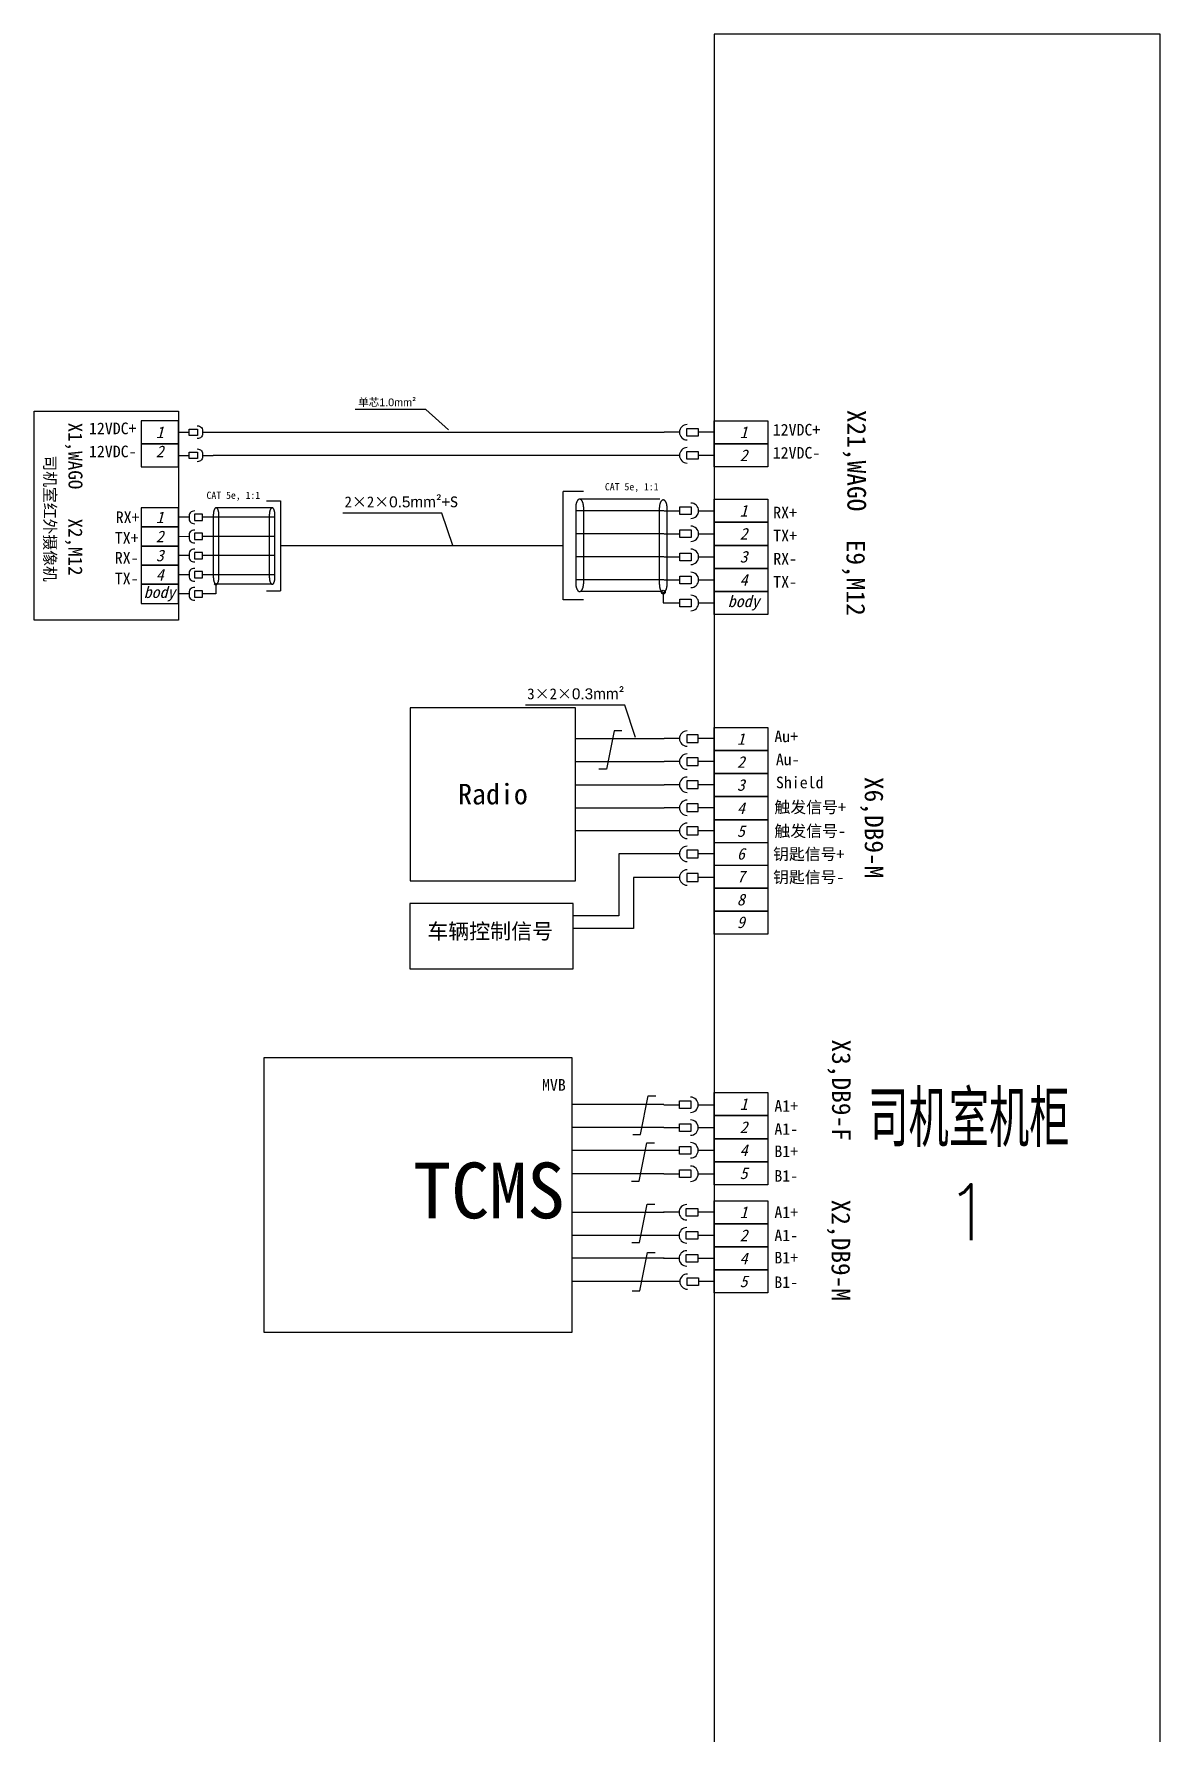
# Model space of a CAD drawing. Header units: millimetres. Extents: x -9110 to 102990, y -380 to 207980.
# Drawn here: x 6767 to 12259, y 128834 to 137126 of the extents above; entities that cross this region are included whole.
import ezdxf

# ---------------------------------------------------------------- set-up
doc = ezdxf.new("R2010")
doc.units = ezdxf.units.MM
doc.header["$LTSCALE"] = 1000
doc.header["$MEASUREMENT"] = 0
doc.linetypes.add('DASHED', pattern=[0.75, 0.5, -0.25])
doc.layers.add('连接线', color=7, linetype='Continuous')
doc.styles.add('HORIZONTALGBCBIG', font='txt.shx', dxfattribs={"bigfont": 'gbcbig.shx'})
doc.styles.get("Standard").update_dxf_attribs({"font": 'simhei.ttf'})
doc.styles.add('STYLE1', font='txt.shx')
doc.dimstyles.get("Standard").update_dxf_attribs({"dimscale": 2, "dimtxt": 2.5, "dimasz": 2.5, "dimexe": 1.2, "dimexo": 0, "dimgap": 1.2, "dimtad": 0, "dimtih": 1, "dimtoh": 1, "dimzin": 12, "dimdsep": 46, "dimtxsty": 'STYLE1', "dimcen": 0.09, "dimadec": 0, "dimazin": 3, "dimtfac": 1, "dimtofl": 0, "dimtmove": 0, "dimatfit": 3, "dimfxl": 1.2, "dimtolj": 1, "dimtzin": 0, "dimarcsym": 0})

msp = doc.modelspace()

# ---------------------------------------------------------------- linework, layer by layer
at = {"color": 165, "linetype": 'Continuous'}
for p, q in [((7472.5, 135183.3), (7524.8, 135183.3)), ((7588.9, 135183.3), (7641.2, 135183.3)), ((7472.5, 135070.8), (7524.8, 135070.8)), ((7524.8, 134768.4), (7472.5, 134768.4)), ((7642.5, 134768.4), (7590.2, 134768.4)), ((7941.9, 134768.4), (7642.5, 134768.4)), ((9839.1, 134800.6), (9407.8, 134800.6)), ((9840, 134800.6), (9915, 134800.6)), ((10008.8, 134800.6), (10083.7, 134800.6)), ((7524.8, 134675.1), (7472.5, 134673.6)), ((7642.5, 134675.1), (7590.2, 134675.1)), ((7941.9, 134675.1), (7642.5, 134675.1)), ((9839.1, 134688.1), (9407.8, 134688.1)), ((9840, 134688.1), (9915, 134688.1)), ((10008.8, 134688.1), (10083.7, 134688.1)), ((7524.8, 134581.7), (7477.6, 134581.7)), ((7642.5, 134581.7), (7590.2, 134581.7)), ((7941.9, 134581.7), (7641.2, 134581.7)), ((9839.1, 134575.6), (9409.7, 134575.6)), ((9840, 134575.6), (9915, 134575.6)), ((10008.8, 134575.6), (10083.7, 134575.6)), ((7524.8, 134488.4), (7472.5, 134488.4)), ((7642.5, 134488.4), (7590.2, 134488.4)), ((7941.9, 134488.4), (7641.2, 134488.4)), ((9839.1, 134463.1), (9409.7, 134463.1)), ((9840, 134463.1), (9915, 134463.1)), ((10008.8, 134463.1), (10083.7, 134463.1)), ((7524.8, 134395), (7472.5, 134395)), ((7642.5, 134395), (7590.2, 134395)), ((9840, 134350.6), (9915, 134350.6)), ((10008.8, 134350.6), (10083.7, 134350.6))]:
    msp.add_line(p, q, dxfattribs=at)
at = {"color": 7, "linetype": 'ByBlock', "ltscale": 0.5}
for p, q in [((7641.2, 135183.3), (9840, 135183.3)), ((7588.9, 135070.8), (7641.2, 135070.8)), ((9840, 135070.8), (7641.2, 135070.8)), ((9838.2, 131566.6), (9390, 131566.6))]:
    msp.add_line(p, q, dxfattribs=at)
at = {"color": 9, "linetype": 'Continuous'}
for p, q in [((9915, 135183.3), (9840, 135183.3)), ((10083.7, 135183.3), (10008.8, 135183.3)), ((9915, 135070.8), (9840, 135070.8)), ((10083.7, 135070.8), (10008.8, 135070.8)), ((9915, 133689.2), (9840, 133689.2)), ((10083.7, 133689.2), (10008.8, 133689.2)), ((9915, 133576.7), (9840, 133576.7)), ((10083.7, 133576.7), (10008.8, 133576.7)), ((9915, 133464.2), (9840, 133464.2)), ((10083.7, 133464.2), (10008.8, 133464.2)), ((9915, 133351.7), (9840, 133351.7)), ((10083.7, 133351.7), (10008.8, 133351.7)), ((9915, 133239.2), (9840, 133239.2)), ((10083.7, 133239.2), (10008.8, 133239.2)), ((9915, 133126.7), (9840, 133126.7)), ((10083.7, 133126.7), (10008.8, 133126.7)), ((9915, 133011.5), (9840, 133011.5)), ((10083.7, 133011.5), (10008.8, 133011.5)), ((9838.2, 131902.9), (9913.2, 131902.9)), ((10006.9, 131902.9), (10081.9, 131902.9)), ((9838.2, 131791.6), (9913.2, 131791.6)), ((10006.9, 131791.6), (10081.9, 131791.6)), ((9838.2, 131680.8), (9913.2, 131680.8)), ((10006.9, 131680.8), (10081.9, 131680.8)), ((9838.2, 131566.6), (9913.2, 131566.6)), ((10006.9, 131566.6), (10081.9, 131566.6)), ((9913.1, 131378.5), (9838.1, 131378.5)), ((10081.8, 131378.5), (10006.8, 131378.5)), ((9913.1, 131266), (9838.1, 131266)), ((10081.8, 131266), (10006.8, 131266)), ((9913.1, 131153.5), (9838.1, 131153.5)), ((10081.8, 131153.5), (10006.8, 131153.5)), ((9916.9, 131040.3), (9843.1, 131040.3)), ((10082.4, 131040.3), (10007.4, 131040.3))]:
    msp.add_line(p, q, dxfattribs=at)
at = {"color": 94, "linetype": 'DASHED'}
for p, q in [((9820.3, 134856.8), (9426.6, 134856.8)), ((7642.5, 134472.8), (7642.5, 134784)), ((7932.8, 134815.1), (7658, 134815.1)), ((7668.6, 134472.8), (7668.6, 134784)), ((7915.8, 134472.8), (7915.8, 134784)), ((7941.9, 134472.8), (7941.9, 134784)), ((9409.7, 134819.3), (9409.7, 134444.3)), ((9447.2, 134819.3), (9447.2, 134444.3)), ((9817.5, 134440.6), (9817.5, 134815.6)), ((9855, 134440.6), (9855, 134815.6)), ((7928.9, 134441.7), (7654.2, 134441.7)), ((9825.9, 134406.8), (9432, 134406.8))]:
    msp.add_line(p, q, dxfattribs=at)
for p, q in [((9348.7, 134629.9), (7969.4, 134629.9)), ((9840, 133239.2), (9408.7, 133239.2)), ((9838.7, 131904.8), (9390, 131904.8)), ((9838.7, 131792.3), (9390, 131792.3)), ((9838.7, 131679.8), (9390, 131679.8)), ((9840, 131376.7), (9390, 131376.7)), ((9840, 131154.6), (9390, 131154.6))]:
    msp.add_line(p, q)
at = {"color": 7, "linetype": 'Continuous'}
msp.add_lwpolyline([(10083.7, 121445), (12258.8, 121445), (12258.8, 137126), (10083.7, 137126)], close=True, dxfattribs=at)
msp.add_lwpolyline([(7472.5, 135286.9), (7472.5, 134267.1), (6767.4, 134267.1), (6767.4, 135286.9)], close=True)
at = {"color": 165, "linetype": 'Continuous'}
for points in [[(7289.4, 135127), (7472.5, 135127), (7472.5, 135239.5), (7289.4, 135239.5)], [(7564, 135198.9), (7564, 135167.7), (7524.8, 135167.7), (7524.8, 135198.9)], [(7289.4, 135014.5), (7472.5, 135014.5), (7472.5, 135127), (7289.4, 135127)], [(7564, 135086.4), (7564, 135055.2), (7524.8, 135055.2), (7524.8, 135086.4)], [(10346.2, 134744.3), (10083.7, 134744.3), (10083.7, 134856.8), (10346.2, 134856.8)], [(7289.4, 134721.7), (7472.5, 134721.7), (7472.5, 134815.1), (7289.4, 134815.1)], [(7549.6, 134784), (7549.6, 134752.9), (7588.9, 134752.9), (7588.9, 134784)], [(9973.1, 134819.3), (9973.1, 134781.8), (9916.9, 134781.8), (9916.9, 134819.3)], [(7289.4, 134628.4), (7472.5, 134628.4), (7472.5, 134721.7), (7289.4, 134721.7)], [(7549.6, 134690.6), (7549.6, 134659.5), (7588.9, 134659.5), (7588.9, 134690.6)], [(9973.1, 134706.8), (9973.1, 134669.3), (9916.9, 134669.3), (9916.9, 134706.8)], [(10346.2, 134631.8), (10083.7, 134631.8), (10083.7, 134744.3), (10346.2, 134744.3)], [(7289.4, 134535), (7472.5, 134535), (7472.5, 134628.4), (7289.4, 134628.4)], [(7549.6, 134597.3), (7549.6, 134566.2), (7588.9, 134566.2), (7588.9, 134597.3)], [(9973.1, 134594.3), (9973.1, 134556.8), (9916.9, 134556.8), (9916.9, 134594.3)], [(10346.2, 134519.3), (10083.7, 134519.3), (10083.7, 134631.8), (10346.2, 134631.8)], [(7289.4, 134441.7), (7472.5, 134441.7), (7472.5, 134535), (7289.4, 134535)], [(7549.6, 134503.9), (7549.6, 134472.8), (7588.9, 134472.8), (7588.9, 134503.9)], [(10346.2, 134406.8), (10083.7, 134406.8), (10083.7, 134519.3), (10346.2, 134519.3)], [(7289.4, 134348.3), (7472.5, 134348.3), (7472.5, 134441.7), (7289.4, 134441.7)], [(9973.1, 134481.8), (9973.1, 134444.3), (9916.9, 134444.3), (9916.9, 134481.8)], [(7549.6, 134410.6), (7549.6, 134379.5), (7588.9, 134379.5), (7588.9, 134410.6)], [(9973.1, 134369.3), (9973.1, 134331.8), (9916.9, 134331.8), (9916.9, 134369.3)], [(10346.2, 134294.3), (10083.7, 134294.3), (10083.7, 134406.8), (10346.2, 134406.8)], [(8602.5, 132995.4), (9408.7, 132995.4), (9408.7, 133839.2), (8602.5, 133839.2)], [(8599.7, 132566.2), (9396.6, 132566.2), (9396.6, 132884.7), (8599.7, 132884.7)], [(9390, 130792), (7890.3, 130792), (7890.3, 132133.1), (9390, 132133.1)]]:
    msp.add_lwpolyline(points, close=True, dxfattribs=at)
at = {"color": 9, "linetype": 'Continuous'}
for points in [[(9950.6, 135164.5), (9950.6, 135202), (10006.9, 135202), (10006.9, 135164.5)], [(10346.2, 135127), (10083.7, 135127), (10083.7, 135239.5), (10346.2, 135239.5)], [(9950.6, 135052), (9950.6, 135089.5), (10006.9, 135089.5), (10006.9, 135052)], [(10346.2, 135014.5), (10083.7, 135014.5), (10083.7, 135127), (10346.2, 135127)], [(9950.6, 133707.9), (9950.6, 133670.4), (10006.9, 133670.4), (10006.9, 133707.9)], [(10346.2, 133631), (10083.7, 133631), (10083.7, 133743.5), (10346.2, 133743.5)], [(9950.6, 133595.4), (9950.6, 133557.9), (10006.9, 133557.9), (10006.9, 133595.4)], [(10346.2, 133518.5), (10083.7, 133518.5), (10083.7, 133631), (10346.2, 133631)], [(10346.2, 133406), (10083.7, 133406), (10083.7, 133518.5), (10346.2, 133518.5)], [(9950.6, 133482.9), (9950.6, 133445.4), (10006.9, 133445.4), (10006.9, 133482.9)], [(9950.6, 133370.4), (9950.6, 133332.9), (10006.9, 133332.9), (10006.9, 133370.4)], [(10346.2, 133293.5), (10083.7, 133293.5), (10083.7, 133406), (10346.2, 133406)], [(10346.2, 133181), (10083.7, 133181), (10083.7, 133293.5), (10346.2, 133293.5)], [(9950.6, 133257.9), (9950.6, 133220.4), (10006.9, 133220.4), (10006.9, 133257.9)], [(10346.2, 133070.4), (10083.7, 133070.4), (10083.7, 133182.9), (10346.2, 133182.9)], [(9950.6, 133145.4), (9950.6, 133107.9), (10006.9, 133107.9), (10006.9, 133145.4)], [(9950.6, 133030.3), (9950.6, 132992.8), (10006.9, 132992.8), (10006.9, 133030.3)], [(10346.2, 132959.8), (10083.7, 132959.8), (10083.7, 133072.3), (10346.2, 133072.3)], [(10346.2, 132847.3), (10083.7, 132847.3), (10083.7, 132959.8), (10346.2, 132959.8)], [(10346.2, 132734.8), (10083.7, 132734.8), (10083.7, 132847.3), (10346.2, 132847.3)], [(10346.2, 131849.8), (10083.7, 131849.8), (10083.7, 131962.3), (10346.2, 131962.3)], [(9971.3, 131921.6), (9971.3, 131884.1), (9915.1, 131884.1), (9915.1, 131921.6)], [(10346.2, 131737.3), (10083.7, 131737.3), (10083.7, 131849.8), (10346.2, 131849.8)], [(9971.3, 131810.4), (9971.3, 131772.9), (9915.1, 131772.9), (9915.1, 131810.4)], [(9971.3, 131699.5), (9971.3, 131662), (9915.1, 131662), (9915.1, 131699.5)], [(10346.2, 131624.8), (10083.7, 131624.8), (10083.7, 131737.3), (10346.2, 131737.3)], [(10346.2, 131512.3), (10083.7, 131512.3), (10083.7, 131624.8), (10346.2, 131624.8)], [(9971.3, 131585.4), (9971.3, 131547.9), (9915.1, 131547.9), (9915.1, 131585.4)], [(10346.2, 131322.3), (10083.7, 131322.3), (10083.7, 131434.8), (10346.2, 131434.8)], [(9948.7, 131359.7), (9948.7, 131397.2), (10004.9, 131397.2), (10004.9, 131359.7)], [(9948.7, 131247.2), (9948.7, 131284.7), (10004.9, 131284.7), (10004.9, 131247.2)], [(10346.2, 131209.8), (10083.7, 131209.8), (10083.7, 131322.3), (10346.2, 131322.3)], [(10346.2, 131097.3), (10083.7, 131097.3), (10083.7, 131209.8), (10346.2, 131209.8)], [(9948.7, 131134.7), (9948.7, 131172.2), (10004.9, 131172.2), (10004.9, 131134.7)], [(9952, 131021.9), (9952, 131058.8), (10007.4, 131058.8), (10007.4, 131021.9)], [(10346.2, 130984.8), (10083.7, 130984.8), (10083.7, 131097.3), (10346.2, 131097.3)]]:
    msp.add_lwpolyline(points, close=True, dxfattribs=at)
at = {"color": 94, "linetype": 'Continuous'}
for points in [[(7654.2, 134441.7), (7654.2, 134395), (7609.8, 134395)], [(9835.1, 134403.1), (9836.2, 134350.6), (9858.7, 134350.6)]]:
    msp.add_lwpolyline(points, dxfattribs=at)
at = {"color": 9, "linetype": 'Continuous'}
for points in [[(9633.7, 133726.7), (9596.2, 133726.7), (9558.7, 133539.2), (9521.2, 133539.2)], [(9688, 131758.6), (9725.5, 131758.6), (9763, 131946.1), (9800.5, 131946.1)], [(9681, 131529.7), (9718.5, 131529.7), (9756, 131717.2), (9793.5, 131717.2)], [(9682.6, 131231.4), (9720.1, 131231.4), (9757.6, 131418.9), (9795.1, 131418.9)], [(9683.9, 130995.6), (9721.4, 130995.6), (9758.9, 131183.1), (9796.4, 131183.1)]]:
    msp.add_lwpolyline(points, dxfattribs=at)
at = {"color": 7, "linetype": 'ByBlock', "ltscale": 0.5}
for points in [[(9840, 133126.7), (9619, 133126.7), (9619, 132825.3), (9398.7, 132825.3)], [(9840, 133011.5), (9690.6, 133011.7), (9690.6, 132762.7), (9396.6, 132762.7)]]:
    msp.add_lwpolyline(points, dxfattribs=at)
at = {"color": 94, "linetype": 'Continuous'}
msp.add_circle((9836.2, 134403.1), 9.38, dxfattribs=at)
at = {"color": 9, "linetype": 'Continuous'}
for centre, start, end in [((9952.5, 135183.3), 90, 180), ((9952.5, 135183.3), 180, 270), ((9952.5, 135070.8), 90, 180), ((9952.5, 135070.8), 180, 270), ((9952.5, 133689.2), 90, 180), ((9952.5, 133689.2), 180, 270), ((9952.5, 133576.7), 90, 180), ((9952.5, 133576.7), 180, 270), ((9952.5, 133464.2), 90, 180), ((9952.5, 133464.2), 180, 270), ((9952.5, 133351.7), 90, 180), ((9952.5, 133351.7), 180, 270), ((9952.5, 133239.2), 90, 180), ((9952.5, 133239.2), 180, 270), ((9952.5, 133126.7), 90, 180), ((9952.5, 133126.7), 180, 270), ((9952.5, 133011.5), 90, 180), ((9952.5, 133011.5), 180, 270), ((9969.4, 131902.9), 0, 90), ((9969.4, 131902.9), 270, 0), ((9969.4, 131791.6), 0, 90), ((9969.4, 131791.6), 270, 0), ((9969.4, 131680.8), 0, 90), ((9969.4, 131680.8), 270, 0), ((9969.4, 131566.6), 0, 90), ((9969.4, 131566.6), 270, 0), ((9950.6, 131378.5), 90, 180), ((9950.6, 131378.5), 180, 270), ((9950.6, 131266), 90, 180), ((9950.6, 131266), 180, 270), ((9950.6, 131153.5), 90, 180), ((9950.6, 131153.5), 180, 270)]:
    msp.add_arc(centre, 37.5, start, end, dxfattribs=at)
at = {"color": 165, "linetype": 'Continuous'}
for centre, start, end in [((9971.2, 134800.6), 0, 90), ((9971.2, 134800.6), 270, 0), ((9971.2, 134688.1), 270, 0), ((9971.2, 134688.1), 0, 90), ((9971.2, 134575.6), 0, 90), ((9971.2, 134575.6), 270, 0), ((9971.2, 134463.1), 270, 0), ((9971.2, 134463.1), 0, 90), ((9971.2, 134350.6), 0, 90), ((9971.2, 134350.6), 270, 0)]:
    msp.add_arc(centre, 37.5, start, end, dxfattribs=at)
at = {"color": 165, "linetype": 'Continuous', "extrusion": (0, 0, -1)}
for centre, major_axis in [((7555.5, 135181.8), (-28.7, -24.1)), ((7555.5, 135184.8), (-28.7, 24.1)), ((7555.5, 135069.3), (-28.7, -24.1)), ((7555.5, 135072.3), (-28.7, 24.1))]:
    msp.add_ellipse(centre, major_axis=major_axis, ratio=0.76647, start_param=2.356194, end_param=3.926991, dxfattribs=at)
at = {"color": 94, "linetype": 'DASHED'}
for centre, major_axis, ratio, start_param, end_param in [((9428.4, 134819.3), (0, 37.5), 0.5, 0, 1.570796), ((9428.4, 134819.3), (0, 37.5), 0.5, 4.712389, 6.283185), ((9836.2, 134815.6), (0, 37.5), 0.5, 0, 1.570796), ((9836.2, 134815.6), (0, 37.5), 0.5, 4.712389, 6.283185), ((7655.6, 134784), (0, -31.1), 0.42025, 3.141593, 4.712389), ((7655.6, 134784), (0, -31.1), 0.42025, 1.570796, 3.141593), ((7928.9, 134784), (0, -31.1), 0.42025, 3.141593, 4.712389), ((7928.9, 134784), (0, -31.1), 0.42025, 1.570796, 3.141593), ((7655.6, 134472.8), (0, 31.1), 0.42025, 1.570796, 3.141593), ((7655.6, 134472.8), (0, 31.1), 0.42025, 3.141593, 4.712389), ((7928.9, 134472.8), (0, 31.1), 0.42025, 1.570796, 3.141593), ((7928.9, 134472.8), (0, 31.1), 0.42025, 3.141593, 4.712389), ((9428.4, 134444.3), (0, -37.5), 0.5, 4.712389, 6.283185), ((9428.4, 134444.3), (0, -37.5), 0.5, 0, 1.570796), ((9836.2, 134440.6), (0, -37.5), 0.5, 4.712389, 6.283185), ((9836.2, 134440.6), (0, -37.5), 0.5, 0, 1.570796)]:
    msp.add_ellipse(centre, major_axis=major_axis, ratio=ratio, start_param=start_param, end_param=end_param, dxfattribs=at)
at = {"color": 165, "linetype": 'Continuous'}
for centre, major_axis in [((7558.2, 134766.9), (28.7, -24.1)), ((7558.2, 134769.9), (28.7, 24.1)), ((7558.2, 134673.6), (28.7, -24.1)), ((7558.2, 134676.6), (28.7, 24.1)), ((7558.2, 134580.2), (28.7, -24.1)), ((7558.2, 134583.2), (28.7, 24.1)), ((7558.2, 134486.9), (28.7, -24.1)), ((7558.2, 134489.9), (28.7, 24.1)), ((7558.2, 134393.5), (28.7, -24.1)), ((7558.2, 134396.5), (28.7, 24.1))]:
    msp.add_ellipse(centre, major_axis=major_axis, ratio=0.76647, start_param=2.356194, end_param=3.926991, dxfattribs=at)
at = {"color": 94, "linetype": 'Continuous'}
msp.add_ellipse((7654.2, 134441.7), major_axis=(-6.54, 0), ratio=0.5, dxfattribs=at)
at = {"color": 9, "linetype": 'Continuous'}
for centre, major_axis in [((9954.1, 131040), (-26.5, 26.5)), ((9954.1, 131040.6), (-26.5, -26.5))]:
    msp.add_ellipse(centre, major_axis=major_axis, ratio=0.984615, start_param=5.497787, end_param=7.068583, dxfattribs=at)
at = {"layer": '连接线', "linetype": 'Continuous'}
for p, q in [((7900.7, 134849.3), (7969.4, 134849.3)), ((7969.4, 134849.3), (7969.4, 134410.6)), ((9447.2, 134894.3), (9348.7, 134894.3)), ((9348.7, 134365.6), (9348.7, 134894.3)), ((7900.7, 134410.6), (7969.4, 134410.6)), ((9447.2, 134365.6), (9348.7, 134365.6)), ((9408.7, 133689.2), (9840, 133689.2)), ((9408.7, 133576.7), (9840, 133576.7)), ((9408.7, 133464.2), (9840, 133464.2)), ((9408.7, 133351.7), (9840, 133351.7)), ((9843.7, 131265.4), (9390, 131265.4)), ((9847.5, 131040.4), (9390, 131040.4))]:
    msp.add_line(p, q, dxfattribs=at)

# ---------------------------------------------------------------- texts
at = {"color": 1, "attachment_point": 1}
for s, insert, char_height, width in [('{\\fSimSun|b0|i0|c134|p2;单芯\\fArial|b0|i0|c0|p32;1.0mm\\fCalibri|b0|i0|c0|p32;²}', (8348.7, 135348.1), 37.5, 342.116), ('{\\fSimSun|b0|i0|c134|p2;2×2×\\fArial|b0|i0|c0|p32;0.5mm\\fCalibri|b0|i0|c0|p32;²+S}', (8281.6, 134870.4), 53.359, 648.969), ('{\\fSimSun|b0|i0|c134|p2;3×2×\\fArial|b0|i0|c0|p32;0.3mm\\fCalibri|b0|i0|c0|p32;²}', (9172.9, 133934.2), 53.359, 648.969), ('{\\fSimSun|b0|i0|c134|p2;\\C4;MVB}', (9244.8, 132028.3), 56.843, 342.116)]:
    msp.add_mtext(s, dxfattribs=dict(at, insert=insert, char_height=char_height, width=width))
at = {"attachment_point": 5, "rotation": 270, "style": 'HORIZONTALGBCBIG'}
for s, insert, char_height, width in [('{\\fSimSun|b0|i0|c134|p2;\\C7;X21,WAGO}', (10767.9, 135045.2), 90.95, 750), ('{\\fSimSun|b0|i0|c134|p2;\\C7;X1,WAGO}', (6960.7, 135067.6), 68.212, 359.711), ('\\pxt5;{\\fSystem|b0|i0|c134|p34;司机室红外摄像机\\P}', (6842, 134762.3), 56.5, 750), ('{\\fSimSun|b0|i0|c134|p2;\\H1x;\\C7;X2,M12}', (6960.7, 134623.6), 68.212, 359.711), ('{\\fSimSun|b0|i0|c134|p2;\\C7;E9,M12}', (10763.6, 134473.7), 90.95, 750), ('{\\fSimSun|b0|i0|c134|p2;\\C5;X6,DB9-M}', (10852.8, 133254.7), 90.95, 1872.911), ('{\\fSimSun|b0|i0|c134|p2;\\C5;X3,DB9-F}', (10693.3, 131974.3), 90.95, 693.75), ('{\\fSimSun|b0|i0|c134|p2;\\C5;X2,DB9-M}', (10690.7, 131193), 90.95, 562.5)]:
    msp.add_mtext(s, dxfattribs=dict(at, insert=insert, char_height=char_height, width=width))
at = {"style": 'HORIZONTALGBCBIG'}
for s, insert, char_height, width, attachment_point in [('{\\fSimSun|b0|i0|c134|p2;\\C7;12VDC+}', (7035.4, 135201.8), 56.843, 375, 4), ('{\\fSimSun|b0|i1|c134|p2;\\C7;1}', (7380.9, 135183.3), 56.5, 183.076, 5), ('{\\fSimSun|b0|i0|c134|p2;\\C7;12VDC+}', (10370.1, 135195.2), 56.843, 375, 4), ('{\\fSimSun|b0|i0|c134|p2;\\C7;12VDC-}', (7035.4, 135089.3), 56.843, 375, 4), ('{\\fSimSun|b0|i1|c134|p2;\\C7;2}', (7380.9, 135089.9), 56.5, 183.076, 5), ('{\\fSimSun|b0|i0|c134|p2;\\C7;12VDC-}', (10370.1, 135082.7), 56.843, 375, 4), ('{\\fSimSun|b0|i0|c134|p2;\\C7;CAT 5e, 1:1}', (9682.6, 134913.1), 35, 393.958, 5), ('{\\fSimSun|b0|i0|c134|p2;\\C7;CAT 5e, 1:1}', (7739.6, 134871.4), 35, 386.31, 5), ('{\\fSimSun|b0|i1|c134|p2;\\C7;1}', (7380.9, 134768.4), 56.5, 183.076, 5), ('\\pxqc;{\\fSimSun|b0|i1|c134|p2;\\H1x;\\C7;1}', (10097, 134800.6), 56.843, 262.5, 4), ('{\\fSimSun|b0|i1|c134|p2;\\C7;2}', (7380.9, 134675.1), 56.5, 183.076, 5), ('\\pxqc;{\\fSimSun|b0|i1|c134|p2;\\H1x;\\C7;2}', (10097, 134688.1), 56.843, 262.5, 4), ('{\\fSimSun|b0|i1|c134|p2;\\C7;3}', (7380.9, 134581.7), 56.5, 183.076, 5), ('\\pxqc;{\\fSimSun|b0|i1|c134|p2;\\H1x;\\C7;3}', (10097, 134575.6), 56.843, 262.5, 4), ('{\\fSimSun|b0|i1|c134|p2;\\C7;4}', (7380.9, 134488.4), 56.5, 183.076, 5), ('{\\fSimSun|b0|i1|c134|p2;\\C7;body}', (7302.6, 134395), 56.5, 183.076, 4), ('\\pxqc;{\\fSimSun|b0|i1|c134|p2;\\H1x;\\C7;4}', (10097, 134463.1), 56.843, 262.5, 4), ('\\pxqc;{\\fSimSun|b0|i1|c134|p2;\\H1x;\\C7;body}', (10097, 134350.6), 56.843, 262.5, 4), ('{\\fSimSun|b0|i1|c134|p2;\\C7;1}', (10215, 133687.3), 56.5, 262.5, 5), ('{\\fSimSun|b0|i0|c134|p2;\\C7;Au+}', (10378.2, 133699.6), 56.5, 375, 4), ('{\\fSimSun|b0|i1|c134|p2;\\C7;2}', (10215, 133574.8), 56.5, 262.5, 5), ('{\\fSimSun|b0|i0|c134|p2;\\C7;Au-}', (10385.7, 133587.1), 56.5, 375, 4), ('{\\fSimSun|b1|i0|c134|p2;\\C7;Radio}', (9005.6, 133417.3), 100, 806.25, 5), ('{\\fSimSun|b0|i1|c134|p2;\\C7;3}', (10215, 133462.3), 56.5, 262.5, 5), ('{\\fSimSun|b0|i0|c134|p2;\\H1x;\\C7;Shield}', (10385.7, 133474.6), 56.843, 375, 4), ('{\\fSimSun|b0|i1|c134|p2;\\C7;4}', (10215, 133349.8), 56.5, 262.5, 5), ('{\\fSimSun|b0|i0|c134|p2;\\H1x;\\C7;触发信号+}', (10378.2, 133351.4), 56.843, 375, 4), ('{\\fSimSun|b0|i1|c134|p2;\\C7;5}', (10215, 133237.3), 56.5, 262.5, 5), ('{\\fSimSun|b0|i0|c134|p2;\\H1x;\\C7;触发信号-}', (10378.2, 133235.1), 56.843, 375, 4), ('{\\fSimSun|b0|i1|c134|p2;\\C7;6}', (10215, 133126.7), 56.5, 262.5, 5), ('{\\fSimSun|b0|i0|c134|p2;\\C7;钥匙信号+}', (10372.2, 133122.5), 56.5, 375, 4), ('{\\fSimSun|b0|i1|c134|p2;\\C7;7}', (10215, 133016), 56.5, 262.5, 5), ('{\\fSimSun|b0|i0|c134|p2;\\C7;钥匙信号-}', (10372.2, 133010), 56.5, 375, 4), ('{\\fSimSun|b0|i1|c134|p2;\\H1x;\\C7;8}', (10214.7, 132903.3), 56.843, 262.5, 5), ('{\\fSimSun|b1|i0|c134|p2;\\C7;车辆控制信号}', (8992.1, 132745.3), 75, 796.875, 5), ('{\\fSimSun|b0|i1|c134|p2;\\H1x;\\C7;9}', (10214.7, 132792.6), 56.843, 262.5, 5), ('\\pxqc;{\\fSimSun|b0|i1|c134|p2;\\C7;1}', (10097, 131906), 56.843, 262.5, 4), ('司机室机柜1', (11326.8, 131606.4), 272.85, 1125, 5), ('{\\fSimSun|b0|i0|c134|p2;\\C7;A1+}', (10378.2, 131897.3), 56.5, 150, 4), ('\\pxqc;{\\fSimSun|b0|i1|c134|p2;\\C7;2}', (10097, 131793.5), 56.843, 262.5, 4), ('{\\fSimSun|b0|i0|c134|p2;\\C7;A1-}', (10378.2, 131784.8), 56.5, 150, 4), ('\\pxqc;{\\fSimSun|b0|i1|c134|p2;\\C7;4}', (10097, 131681), 56.843, 262.5, 4), ('{\\fSimSun|b0|i0|c134|p2;\\C7;B1+}', (10378.2, 131676), 56.5, 150, 4), ('{\\fSimSun|b0|i0|c134|p2;\\C7;TCMS}', (8986.9, 131482.9), 272, 806.25, 5), ('\\pxqc;{\\fSimSun|b0|i1|c134|p2;\\C7;5}', (10097, 131568.5), 56.843, 262.5, 4), ('{\\fSimSun|b0|i0|c134|p2;\\C7;B1-}', (10378.2, 131556), 56.5, 150, 4), ('\\pxqc;{\\fSimSun|b0|i1|c134|p2;\\H1x;\\C7;1}', (10097, 131378.5), 56.843, 262.5, 4), ('{\\fSimSun|b0|i0|c134|p2;\\C7;A1+}', (10378.2, 131378.5), 56.5, 150, 4), ('\\pxqc;{\\fSimSun|b0|i1|c134|p2;\\H1x;\\C7;2}', (10097, 131266), 56.843, 262.5, 4), ('{\\fSimSun|b0|i0|c134|p2;\\C7;A1-}', (10378.2, 131266), 56.5, 150, 4), ('\\pxqc;{\\fSimSun|b0|i1|c134|p2;\\C7;4}', (10097, 131153.5), 56.843, 262.5, 4), ('{\\fSimSun|b0|i0|c134|p2;\\C7;B1+}', (10378.2, 131157.3), 56.5, 150, 4), ('\\pxqc;{\\fSimSun|b0|i1|c134|p2;\\C7;5}', (10097, 131041), 56.843, 262.5, 4), ('{\\fSimSun|b0|i0|c134|p2;\\C7;B1-}', (10378.2, 131037.3), 56.5, 150, 4)]:
    msp.add_mtext(s, dxfattribs=dict(at, insert=insert, char_height=char_height, width=width, attachment_point=attachment_point))
at = {"color": 9, "linetype": 'Continuous', "char_height": 56.843, "width": 262.5, "attachment_point": 4, "style": 'HORIZONTALGBCBIG'}
for s, insert in [('\\pxqc;{\\fSimSun|b0|i1|c134|p2;\\H1x;\\C7;1}', (10097, 135183.3)), ('\\pxqc;{\\fSimSun|b0|i1|c134|p2;\\H1x;\\C7;2}', (10097, 135070.8))]:
    msp.add_mtext(s, dxfattribs=dict(at, insert=insert))
at = {"char_height": 56.843, "attachment_point": 4}
for s, insert, width in [('{\\fSimSun|b0|i0|c134|p2;\\C7;RX\\fSimSun|b0|i0|c0|p2;+}', (7165.9, 134768.7), 185.838), ('{\\fSimSun|b0|i0|c134|p2;\\C7;RX\\fSimSun|b0|i0|c0|p2;+}', (10372.3, 134791.7), 375), ('{\\fSimSun|b0|i0|c134|p2;\\C7;TX+}', (7161.3, 134668), 211.052), ('{\\fSimSun|b0|i0|c134|p2;\\C7;TX\\fSimSun|b0|i0|c0|p2;+}', (10372.6, 134679.2), 375), ('{\\fSimSun|b0|i0|c134|p2;\\C7;RX\\fSimSun|b0|i0|c0|p2;-}', (7161.3, 134570.9), 195.359), ('{\\fSimSun|b0|i0|c134|p2;\\C7;RX\\fSimSun|b0|i0|c0|p2;-}', (10372.6, 134566.7), 375), ('{\\fSimSun|b0|i0|c134|p2;\\C7;TX\\fSimSun|b0|i0|c0|p2;-}', (7161.3, 134470.2), 195.359), ('{\\fSimSun|b0|i0|c134|p2;\\C7;TX\\fSimSun|b0|i0|c0|p2;-}', (10372.6, 134454.2), 375)]:
    msp.add_mtext(s, dxfattribs=dict(at, insert=insert, width=width))

# ---------------------------------------------------------------- leaders
for points, override in [([(8788.8, 135194.9), (8678.9, 135293.8), (8333.6, 135293.8)], {"dimasz": 1, "dimgap": 0.09, "dimtad": 0, "dimtih": 0, "dimtoh": 0, "dimdec": 2, "dimclrd": 1}), ([(8809.3, 134630.5), (8756.9, 134789.1), (8272.7, 134789.1)], {"dimasz": 2, "dimgap": 0.09, "dimtad": 0, "dimtih": 0, "dimtoh": 0, "dimdec": 2, "dimclrd": 1}), ([(9700.7, 133694.3), (9648.3, 133852.9), (9164, 133852.9)], {"dimasz": 2, "dimgap": 0.09, "dimtad": 0, "dimtih": 0, "dimtoh": 0, "dimdec": 2, "dimclrd": 1})]:
    msp.add_leader(points, dimstyle='Standard', override=override)

doc.saveas('drawing.dxf')
